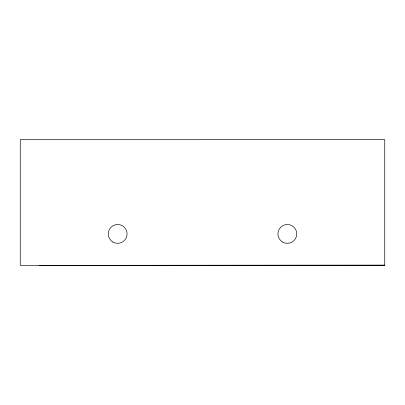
<?xml version="1.0" encoding="UTF-8"?>
<svg xmlns="http://www.w3.org/2000/svg" width="405" height="405" viewBox="0 0 405 405"><rect width="100%" height="100%" fill="white"/><g stroke="black" fill="none" stroke-linecap="round" stroke-linejoin="round"><path stroke-width="0.61" d="M384.75 265.326L384.75 139.654L20.25 139.659L20.25 265.346L384.75 265.204L39.103 265.341M112.944 242.084A9.426 9.426 0 0 0 127.084 233.918A9.426 9.426 0 0 0 112.944 225.757A9.426 9.426 0 0 0 112.944 242.084M282.629 242.084A9.426 9.426 0 0 0 296.769 233.918A9.426 9.426 0 0 0 282.629 225.757A9.426 9.426 0 0 0 282.629 242.084"/></g></svg>
